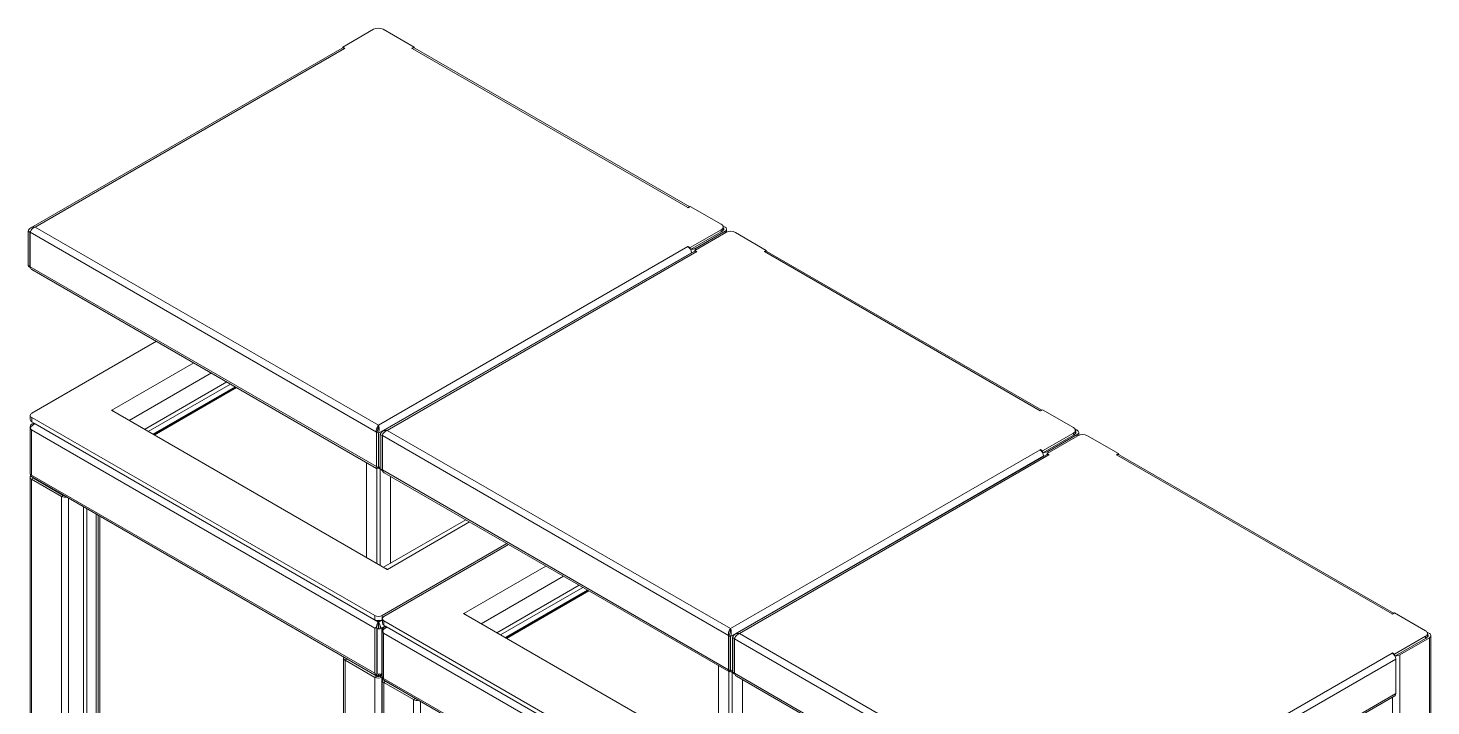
# Model space of a CAD drawing. Header units: millimetres. Extents: x -170 to 4673, y -341 to 2839.
# Drawn here: x 3585 to 4661, y 2313 to 2833 of the extents above; entities that cross this region are included whole.
import ezdxf

# ---------------------------------------------------------------- set-up
doc = ezdxf.new("R2010")
doc.units = ezdxf.units.MM
doc.layers.add('ZANO_R', color=7, linetype='Continuous', lineweight=0)

msp = doc.modelspace()

# ---------------------------------------------------------------- linework, layer by layer
at = {"layer": 'ZANO_R'}
for p, q in [((3826.3, 2818.6), (3850, 2832.2)), ((3857.3, 2832.2), (3881, 2818.6)), ((3825.8, 2817.7), (3587.1, 2679.9)), ((3590.3, 2680.5), (3827.7, 2817.5)), ((3827.9, 2817.6), (3826.3, 2818.6)), ((3826.3, 2817.9), (3826.3, 2818.6)), ((3827.7, 2817.5), (3827.9, 2817.6)), ((3881, 2818.6), (3879.4, 2817.6)), ((3879.4, 2817.6), (3879.6, 2817.5)), ((4091, 2695.5), (3879.6, 2817.5)), ((3881, 2817.9), (3881, 2818.6)), ((4092.4, 2696), (3881.5, 2817.7)), ((4091.2, 2695.3), (4091, 2695.5)), ((4092.9, 2696.3), (4091.2, 2695.3)), ((4116.6, 2682.6), (4092.9, 2696.3)), ((3590.3, 2680.5), (3853.7, 2528.5)), ((4119.5, 2680.5), (4117.8, 2681.5)), ((4118.1, 2678.8), (4118.1, 2680.5)), ((4118.1, 2679.7), (4118.1, 2679.7)), ((4118.1, 2678), (4118.1, 2679.7)), ((3585, 2677.4), (3586.4, 2676.6)), ((3585, 2677.4), (3585, 2650.9)), ((3586.8, 2677), (3586.4, 2676.6)), ((3586.7, 2676.7), (3586.4, 2676.6)), ((3586.4, 2676.6), (3586.4, 2650.1)), ((3586.6, 2676.5), (3852.1, 2523.2)), ((3586.6, 2650), (3586.6, 2676.5)), ((4092.9, 2664.7), (4116.6, 2678.4)), ((4093.1, 2663.2), (4116.6, 2676.7)), ((4096.4, 2662.6), (4120.1, 2676.3)), ((4096.9, 2664.1), (4119.5, 2677.2)), ((4116.6, 2676.7), (4116.6, 2678.4)), ((4117.8, 2677.8), (4118.1, 2678)), ((4119.5, 2676), (4119.5, 2677.2)), ((4120.7, 2676.6), (4120.7, 2678.8)), ((4127.5, 2676.3), (4151.1, 2662.6)), ((3853.7, 2528.5), (4091, 2665.5)), ((3853.7, 2522.3), (4093.7, 2660.8)), ((4095.9, 2661.8), (3857.2, 2524)), ((3860.4, 2524.5), (4097.8, 2661.6)), ((4091, 2665.5), (4091.2, 2665.6)), ((4091.2, 2665.6), (4092.9, 2664.7)), ((4091.2, 2665.4), (4091.2, 2665.6)), ((4092.9, 2663.6), (4092.9, 2664.7)), ((4093.7, 2660.5), (4093.7, 2660.8)), ((4098, 2661.7), (4096.4, 2662.6)), ((4096.4, 2661.9), (4096.4, 2662.6)), ((4096.9, 2662.9), (4096.9, 2664.1)), ((4097.8, 2661.6), (4098, 2661.7)), ((4151.1, 2662.6), (4149.5, 2661.7)), ((4149.5, 2661.7), (4149.7, 2661.6)), ((4361.2, 2539.5), (4149.7, 2661.6)), ((4151.1, 2661.9), (4151.1, 2662.6)), ((4362.5, 2540), (4151.6, 2661.8)), ((3586.4, 2650.1), (3585, 2650.9)), ((3586.4, 2650.1), (3586.6, 2650.2)), ((3586.4, 2650.1), (3586.6, 2650.1)), ((3586.6, 2650), (3852.1, 2496.7)), ((3587.9, 2647.9), (3852.2, 2495.3)), ((3587.8, 2537.6), (3683.4, 2592.8)), ((3712, 2576.3), (3649.1, 2540)), ((3725.6, 2568.5), (3662.5, 2532)), ((3737.4, 2561.6), (3674.3, 2525.2)), ((3677.2, 2523.5), (3740.3, 2560)), ((3743.8, 2557.9), (3680.7, 2521.5)), ((3681.2, 2521.2), (3744.3, 2557.6)), ((3681.8, 2520.8), (3744.9, 2557.3)), ((3649.1, 2540), (3648.9, 2539.9)), ((3860.4, 2417.7), (3648.9, 2539.9)), ((3649.1, 2539.8), (3649.1, 2540)), ((4361.4, 2539.4), (4361.2, 2539.5)), ((4363, 2540.3), (4361.4, 2539.4)), ((4386.7, 2526.7), (4363, 2540.3)), ((3586.6, 2535.9), (3586.6, 2532.7)), ((3850.8, 2382.5), (3587.8, 2534.3)), ((3587.8, 2534.3), (3587.8, 2531)), ((3850.8, 2379.2), (3587.8, 2531)), ((3589.4, 2530.1), (3587.8, 2529.2)), ((3590.3, 2529.4), (3590.5, 2529.5)), ((3590.6, 2529.4), (3590.3, 2529.4)), ((3853.7, 2377.4), (3590.3, 2529.4)), ((3586.5, 2526.3), (3586.5, 2491.7)), ((3586.7, 2526.9), (3586.6, 2526.9)), ((3586.7, 2526.9), (3586.7, 2527)), ((3586.7, 2527), (3586.7, 2526.9)), ((3851, 2372.7), (3587.6, 2524.8)), ((3587.6, 2524.8), (3587.6, 2490.2)), ((3852.1, 2523.2), (3852.4, 2523.4)), ((3852.1, 2496.7), (3852.1, 2523.2)), ((3853.7, 2522.3), (3852.2, 2523.1)), ((3852.2, 2523.1), (3852.2, 2496.6)), ((3853.7, 2527.3), (3853.7, 2528.5)), ((3853.7, 2522.3), (3853.7, 2495.8)), ((3855.1, 2521.4), (3856.5, 2520.6)), ((3855.1, 2521.4), (3855.1, 2495)), ((3856.9, 2521.1), (3856.5, 2520.6)), ((3856.8, 2520.8), (3856.5, 2520.6)), ((3856.5, 2520.6), (3856.5, 2494.2)), ((3856.7, 2520.5), (4122.2, 2367.2)), ((3856.7, 2494.1), (3856.7, 2520.5)), ((3860.4, 2524.5), (4123.8, 2372.5)), ((4363, 2508.7), (4386.7, 2522.4)), ((4363.2, 2507.2), (4386.7, 2520.8)), ((4366.5, 2506.7), (4390.2, 2520.4)), ((4367, 2508.2), (4389.6, 2521.3)), ((4386.7, 2520.8), (4386.7, 2522.4)), ((4389.6, 2524.5), (4387.9, 2525.6)), ((4387.9, 2521.9), (4388.2, 2522.1)), ((4388.2, 2522.9), (4388.2, 2524.5)), ((4388.2, 2523.7), (4388.2, 2523.7)), ((4388.2, 2522.1), (4388.2, 2523.7)), ((4389.6, 2520.1), (4389.6, 2521.3)), ((4390.8, 2520.7), (4390.8, 2522.9)), ((4397.6, 2520.4), (4421.3, 2506.7)), ((4123.8, 2372.5), (4361.2, 2509.6)), ((4361.2, 2509.6), (4361.4, 2509.7)), ((4361.4, 2509.7), (4363, 2508.7)), ((4361.4, 2509.4), (4361.4, 2509.7)), ((4363, 2507.7), (4363, 2508.7)), ((4367, 2507), (4367, 2508.2)), ((3844.5, 2499.8), (3844.5, 2427)), ((3852.2, 2496.8), (3852.1, 2496.7)), ((3852.2, 2496.6), (3853.7, 2495.8)), ((3853.7, 2495.8), (3855.1, 2496.6)), ((4123.8, 2366.3), (4363.8, 2504.9)), ((4366, 2505.8), (4127.3, 2368)), ((4130.6, 2368.6), (4367.9, 2505.6)), ((4363.8, 2504.6), (4363.8, 2504.9)), ((4368.2, 2505.8), (4366.5, 2506.7)), ((4366.5, 2506), (4366.5, 2506.7)), ((4367.9, 2505.6), (4368.2, 2505.8)), ((4421.3, 2506.7), (4419.6, 2505.8)), ((4419.6, 2505.8), (4419.8, 2505.6)), ((4631.3, 2383.6), (4419.8, 2505.6)), ((4421.3, 2506), (4421.3, 2506.7)), ((4632.6, 2384.1), (4421.7, 2505.8)), ((3586.5, 2488.6), (3586.5, 1859.9)), ((3587.6, 2490.2), (3851, 2338.1)), ((3589.1, 2487.9), (3587.6, 2487)), ((3587.6, 2487), (3587.6, 1858.3)), ((3610.6, 2473.8), (3587.6, 2487)), ((3587.8, 2488.8), (3852.4, 2336)), ((3589.1, 2487.9), (3589.1, 2488)), ((3612, 2474.6), (3589.1, 2487.9)), ((3852.4, 2495.3), (3852.4, 2422.4)), ((3854.3, 2494.9), (3855.1, 2495.3)), ((3854.9, 2420.9), (3854.9, 2495.2)), ((3856.5, 2494.2), (3855.1, 2495)), ((3856.5, 2494.2), (3856.7, 2494.3)), ((3856.5, 2494.2), (3856.7, 2494.1)), ((3856.7, 2494.1), (4122.2, 2340.8)), ((3858.1, 2492), (4122.4, 2339.4)), ((3862.9, 2422.4), (3862.9, 2489.2)), ((3612, 2474.8), (3612, 2474.6)), ((3612, 2474.6), (3610.6, 2473.8)), ((3610.6, 1845.1), (3610.6, 2473.8)), ((3615.9, 2472.5), (3615.9, 1894.1)), ((3627.5, 2465.8), (3627.5, 1900.8)), ((3630.1, 1900.8), (3630.1, 2464.4)), ((3637.3, 2460.2), (3637.3, 1896.6)), ((3638.7, 2459.4), (3638.7, 1895.6)), ((3638.7, 2459.4), (3638.7, 1897.4)), ((3640.1, 2458.6), (3640.1, 1894.8)), ((3920.7, 2455.8), (3857.6, 2419.4)), ((3923.6, 2454.2), (3860.6, 2417.8)), ((3856.5, 2382.5), (3952.1, 2437.7)), ((3857.9, 2381.6), (3953.5, 2436.9)), ((3860.6, 2417.8), (3860.4, 2417.7)), ((3982.1, 2420.4), (3919.2, 2384)), ((3995.7, 2412.5), (3932.6, 2376.1)), ((4007.6, 2405.7), (3944.5, 2369.2)), ((3947.3, 2367.6), (4010.4, 2404)), ((4013.9, 2402), (3950.8, 2365.6)), ((3951.3, 2365.3), (4014.4, 2401.7)), ((3952, 2364.9), (4015.1, 2401.3)), ((3850.8, 2382.5), (3850.8, 2379.2)), ((3856.7, 2379.2), (3853.7, 2377.4)), ((3853.7, 2378.5), (3853.7, 2377.4)), ((3856.5, 2379.2), (3856.5, 2382.5)), ((3856.5, 2379.2), (3856.7, 2379.3)), ((3856.7, 2380), (3856.7, 2376.7)), ((4120.9, 2226.5), (3857.9, 2378.4)), ((3857.9, 2378.4), (3857.9, 2375.1)), ((3919.2, 2384), (3919, 2383.9)), ((4130.6, 2261.8), (3919, 2383.9)), ((3919.2, 2383.8), (3919.2, 2384)), ((4631.5, 2383.5), (4631.3, 2383.6)), ((4633.1, 2384.4), (4631.5, 2383.5)), ((4656.8, 2370.7), (4633.1, 2384.4)), ((3851, 2372.7), (3851, 2338.1)), ((3853.7, 2372.8), (3852.5, 2372.2)), ((3852.5, 2372.2), (3852.5, 2337.6)), ((3853.7, 2372.8), (3852.6, 2372.2)), ((3852.6, 2372.2), (3852.7, 2372.2)), ((3852.6, 2372.2), (3852.6, 2337.6)), ((3852.7, 2372.2), (3852.7, 2337.5)), ((3853.7, 2375.8), (3853.7, 2377.4)), ((3853.7, 2372.8), (3854.8, 2372.2)), ((3859.2, 2374.4), (3856.3, 2372.7)), ((3856.3, 2372.7), (3856.3, 2338.1)), ((3856.6, 2370.4), (3856.6, 2335.8)), ((3856.8, 2371), (3856.7, 2370.9)), ((3856.8, 2371), (3856.8, 2371)), ((3856.8, 2371), (3856.8, 2371)), ((4121.2, 2216.8), (3857.7, 2368.9)), ((3857.7, 2368.9), (3857.7, 2334.2)), ((4120.9, 2223.3), (3857.9, 2375.1)), ((3859.5, 2374.2), (3857.9, 2373.3)), ((3860.4, 2373.5), (3860.6, 2373.6)), ((3860.7, 2373.5), (3860.4, 2373.5)), ((4123.8, 2221.5), (3860.4, 2373.5)), ((4122.2, 2367.2), (4122.5, 2367.4)), ((4122.2, 2340.8), (4122.2, 2367.2)), ((4123.8, 2371.4), (4123.8, 2372.5)), ((4130.6, 2368.6), (4393.9, 2216.6)), ((4659.8, 2368.6), (4658, 2369.6)), ((4658.3, 2367), (4658.3, 2368.6)), ((4658.3, 2367.8), (4658.3, 2367.8)), ((4658.3, 2366.2), (4658.3, 2367.8)), ((4123.8, 2366.3), (4122.4, 2367.1)), ((4122.4, 2367.1), (4122.4, 2340.7)), ((4123.8, 2366.3), (4123.8, 2339.9)), ((4125.2, 2365.5), (4126.6, 2364.7)), ((4125.2, 2365.5), (4125.2, 2339)), ((4127, 2365.2), (4126.6, 2364.7)), ((4126.9, 2364.9), (4126.6, 2364.7)), ((4126.6, 2364.7), (4126.6, 2338.2)), ((4126.8, 2364.6), (4392.3, 2211.3)), ((4126.8, 2338.1), (4126.8, 2364.6)), ((4633.1, 2352.8), (4656.8, 2366.5)), ((4633.3, 2351.3), (4656.8, 2364.9)), ((4637.1, 2352.3), (4659.8, 2365.3)), ((4656.8, 2364.9), (4656.8, 2366.5)), ((4658, 2366), (4658.3, 2366.2)), ((4659.8, 2222.4), (4659.8, 2365.3)), ((4660.9, 2224.1), (4660.9, 2367)), ((3826.9, 2349.8), (3826.9, 1721.1)), ((3829.5, 2349.1), (3828.1, 2348.2)), ((3851, 2335), (3828.1, 2348.2)), ((3828.1, 2348.2), (3828.1, 1719.5)), ((3829.5, 2349.1), (3829.5, 2349.2)), ((3852.4, 2335.8), (3829.5, 2349.1)), ((4393.9, 2216.6), (4631.3, 2353.6)), ((4393.9, 2210.4), (4634, 2349)), ((4631.3, 2353.6), (4631.5, 2353.7)), ((4631.5, 2353.7), (4633.1, 2352.8)), ((4631.5, 2353.5), (4631.5, 2353.7)), ((4633.1, 2351.7), (4633.1, 2352.8)), ((4634, 2322.5), (4634, 2349)), ((4637.1, 2209.4), (4637.1, 2352.3)), ((3841.1, 2342.4), (3841.1, 2342.6)), ((3842.2, 2341.7), (3842.2, 2341.9)), ((3842.3, 2341.6), (3842.3, 2341.8)), ((3844.5, 2340.4), (3844.5, 2340.6)), ((3852.4, 2335.8), (3851, 2335)), ((3851, 2335), (3851, 1706.3)), ((3852.4, 2336), (3852.4, 2335.8)), ((3852.6, 2337.6), (3852.5, 2337.6)), ((3852.6, 2337.6), (3852.7, 2337.5)), ((3853.7, 2337.5), (3853.7, 2336.6)), ((3854.9, 2336), (3856.6, 2337)), ((3856.6, 2336.8), (3854.9, 2335.8)), ((3854.9, 2335.8), (3854.9, 2336)), ((3854.9, 2335.8), (3856.3, 2335)), ((3856.3, 2338.1), (3856.6, 2338.3)), ((3856.7, 2335.2), (3856.3, 2335)), ((3856.3, 2335), (3856.3, 1706.3)), ((4114.6, 2343.9), (4114.6, 2271)), ((4122.4, 2340.9), (4122.2, 2340.8)), ((4122.4, 2340.7), (4123.8, 2339.9)), ((4122.5, 2339.4), (4122.5, 2266.5)), ((4123.8, 2339.9), (4125.2, 2340.7)), ((4124.4, 2338.9), (4125.2, 2339.4)), ((4125, 2265), (4125, 2339.3)), ((4126.6, 2338.2), (4125.2, 2339)), ((4126.6, 2338.2), (4126.8, 2338.3)), ((4126.6, 2338.2), (4126.8, 2338.2)), ((4126.8, 2338.1), (4392.3, 2184.9)), ((4128.2, 2336), (4392.5, 2183.5)), ((3856.6, 2332.7), (3856.6, 1703.9)), ((3857.7, 2334.2), (4121.2, 2182.2)), ((3859.2, 2331.9), (3857.8, 2331.1)), ((3857.8, 2331.1), (3857.8, 1702.4)), ((3880.7, 2317.9), (3857.8, 2331.1)), ((3857.9, 2332.8), (4122.5, 2180.1)), ((3859.2, 2331.9), (3859.2, 2332.1)), ((3882.1, 2318.7), (3859.2, 2331.9)), ((4133, 2266.4), (4133, 2333.3)), ((3882.1, 2318.7), (3880.7, 2317.9)), ((3880.7, 1689.1), (3880.7, 2317.9)), ((3882.1, 2318.9), (3882.1, 2318.7)), ((3886, 2316.6), (3886, 1738.1)), ((4393.9, 2183.9), (4634, 2322.5)), ((4394.5, 2183), (4633.2, 2320.8)), ((4631.5, 2209.4), (4631.5, 2319.8))]:
    msp.add_line(p, q, dxfattribs=at)
at = {"layer": 'ZANO_R', "flags": 128}
for points in [[(3650.6, 2538.9), (3650.4, 2539.1), (3649.1, 2540)], [(3586.9, 2489.6), (3586.8, 2489.4), (3586.6, 2489), (3586.5, 2488.6), (3586.6, 2488.2), (3586.8, 2487.7), (3587.2, 2487.4), (3587.6, 2487)], [(3859.1, 2418.5), (3859.3, 2418.4), (3860.6, 2417.8)], [(3920.7, 2382.9), (3920.5, 2383.1), (3919.2, 2384)], [(3857, 2333.6), (3856.9, 2333.5), (3856.7, 2333.1), (3856.6, 2332.7), (3856.7, 2332.2), (3856.9, 2331.8), (3857.3, 2331.4), (3857.8, 2331.1)]]:
    msp.add_lwpolyline(points, dxfattribs=at)
at = {"layer": 'ZANO_R'}
for centre, radius, start, end in [((3853.7, 2825.1), 7.99, 62.6097, 117.3903), ((3826.6, 2816), 1.91, 54.3824, 114.3071), ((3880.7, 2816), 1.91, 65.6929, 125.6176), ((4092.3, 2693.4), 2.45, 95.9195, 121.9663), ((4115.8, 2680.5), 2.27, 290.7834, 69.2166), ((4117.8, 2678.8), 0.873, 290.7834, 69.2166), ((4118.9, 2678.8), 1.75, 290.7834, 69.2166), ((4115.5, 2679.1), 2.62, 294.3747, 354.3052), ((4123.8, 2669.2), 7.99, 62.6097, 117.3903), ((4087.9, 2660.6), 5.84, 2.6055, 57.3945), ((4094.1, 2669.4), 5.94, 265.1623, 297.747), ((4096.7, 2660), 1.91, 54.3824, 114.3071), ((4150.8, 2660), 1.91, 65.6929, 125.6176), ((4362.5, 2537.4), 2.45, 95.9195, 121.9663), ((3588.6, 2532.9), 2.01, 185.6948, 245.6253), ((3588.4, 2535.9), 1.75, 110.7834, 249.2166), ((3587.8, 2526.3), 1.29, 154.8139, 210.0007), ((4385.9, 2524.5), 2.27, 290.7834, 69.2166), ((4385.6, 2523.2), 2.62, 294.3747, 354.3052), ((4387.9, 2522.9), 0.873, 290.7834, 69.2166), ((4389, 2522.9), 1.75, 290.7834, 69.2166), ((4393.9, 2513.3), 7.99, 62.6097, 117.3903), ((4358, 2504.6), 5.84, 2.6055, 57.3945), ((4364.3, 2513.5), 5.94, 265.1623, 297.747), ((4366.8, 2504.1), 1.91, 54.3824, 114.3071), ((4421, 2504.1), 1.91, 65.6929, 125.6176), ((3587.8, 2491.7), 1.33, 180.5003, 209.6018), ((3589.6, 2488.8), 1.09, 208.5344, 242.5844), ((3613.3, 2479), 5.88, 242.7009, 283.0303), ((3613.1, 2476.7), 2.36, 241.2011, 261.26), ((3853.7, 2387.9), 6.15, 242.6097, 297.3903), ((3853.7, 2384.7), 6.15, 242.6097, 297.3903), ((3858.5, 2380), 1.75, 110.7834, 249.2166), ((4632.6, 2381.5), 2.45, 95.9195, 121.9663), ((3853.7, 2378.4), 6.31, 261.3502, 280.2551), ((3857.9, 2370.4), 1.29, 154.8139, 210.0007), ((3858.7, 2376.9), 2.01, 185.6948, 245.6253), ((4656, 2368.6), 2.27, 290.7834, 69.2166), ((4658, 2367), 0.873, 290.7834, 69.2166), ((4659.1, 2367), 1.75, 290.7834, 69.2166), ((4655.7, 2367.2), 2.62, 294.3747, 354.3052), ((3828.6, 2349.8), 1.64, 151.4509, 249.7195), ((3830, 2350), 1.09, 208.5344, 242.5844), ((4628.1, 2348.7), 5.84, 2.6055, 57.3945), ((4634.4, 2357.5), 5.94, 265.1623, 297.747), ((3853.7, 2340.2), 5.84, 242.6097, 297.3903), ((3853.7, 2338.3), 2.77, 242.6097, 297.3903), ((3853.7, 2343.8), 6.31, 261.3502, 280.2551), ((3857.9, 2335.8), 1.33, 180.5003, 209.6018), ((3859.7, 2332.9), 1.09, 208.5344, 242.5844), ((3883.4, 2323.1), 5.88, 242.7009, 283.0303), ((3883.2, 2320.8), 2.36, 241.2011, 261.26), ((4632.1, 2322.3), 1.87, 305.0133, 6.2988)]:
    msp.add_arc(centre, radius, start, end, dxfattribs=at)
for points, knots in [([(3590.3, 2680.5), (3589.7, 2680.5), (3588.6, 2680.6), (3587, 2679.9), (3585.7, 2678.9), (3585.2, 2677.9), (3585, 2677.4)], [0, 0, 0, 0, 0.254662, 0.509553, 0.764446, 1, 1, 1, 1]), ([(3585, 2650.9), (3585.2, 2650.6), (3585.7, 2650.1), (3586.5, 2649.6), (3586.8, 2649.3)], [0, 0, 0, 0, 0.571683, 1, 1, 1, 1]), ([(3587.9, 2647.9), (3587.9, 2647.9), (3587.6, 2648), (3587, 2648.7), (3586.7, 2649.6), (3586.6, 2650)], [0, 0, 0, 0, 0.0001021, 0.5000511, 1, 1, 1, 1]), ([(3586.8, 2528.3), (3587.1, 2528.6), (3587.5, 2529.2), (3588.6, 2529.6), (3589.5, 2529.6), (3590.1, 2529.5), (3590.3, 2529.4)], [0, 0, 0, 0, 0.28886, 0.57814, 0.86742, 1, 1, 1, 1]), ([(3586.8, 2526.5), (3587.1, 2526.9), (3587.5, 2527.6), (3588.6, 2528.5), (3589.5, 2529.1), (3590.1, 2529.3), (3590.3, 2529.4)], [0, 0, 0, 0, 0.28886, 0.57814, 0.86742, 1, 1, 1, 1]), ([(3586.7, 2527), (3586.7, 2527.1), (3586.7, 2527.4), (3586.8, 2527.9), (3586.8, 2528.1), (3586.8, 2528.3)], [0, 0, 0, 0, 0.371068, 0.702236, 1, 1, 1, 1]), ([(3586.8, 2526.5), (3586.8, 2526.4), (3586.8, 2526.1), (3586.7, 2525.8), (3586.7, 2525.7)], [0, 0, 0, 0, 0.3373908, 1, 1, 1, 1]), ([(3587.6, 2524.8), (3587.6, 2524.8), (3587.4, 2525.1), (3587.2, 2525.6), (3586.9, 2526.1), (3586.8, 2526.4), (3586.8, 2526.5)], [0, 0, 0, 0, 0.0066145, 0.4527226, 0.904642, 1, 1, 1, 1]), ([(3853.6, 2526.4), (3853.5, 2526.4), (3853.5, 2526.1), (3853.4, 2525.7), (3853.2, 2524.9), (3852.8, 2524.1), (3852.5, 2523.4), (3852.2, 2523.1)], [0, 0, 0, 0, 0.033706, 0.248504, 0.458178, 0.673923, 1, 1, 1, 1]), ([(3853.3, 2525.4), (3853.3, 2525.5), (3853.3, 2525.8), (3853.4, 2526.3), (3853.6, 2526.7), (3853.7, 2526.8)], [0, 0, 0, 0, 0.080452, 0.540226, 1, 1, 1, 1]), ([(3853.7, 2527.3), (3853.7, 2527.2), (3853.6, 2526.9), (3853.6, 2526.5), (3853.6, 2526.4)], [0, 0, 0, 0, 0.474286, 1, 1, 1, 1]), ([(3853.7, 2528.5), (3853.8, 2528.1), (3854.1, 2527.3), (3854.3, 2525.6), (3854.2, 2523.9), (3853.8, 2522.8), (3853.7, 2522.3)], [0, 0, 0, 0, 0.2546615, 0.5095533, 0.7644462, 1, 1, 1, 1]), ([(3860.4, 2524.5), (3859.9, 2524.6), (3858.7, 2524.6), (3857.1, 2524), (3855.8, 2522.9), (3855.3, 2521.9), (3855.1, 2521.4)], [0, 0, 0, 0, 0.254662, 0.509553, 0.764446, 1, 1, 1, 1]), ([(3852.8, 2496.3), (3852.9, 2496.2), (3853.2, 2496), (3853.6, 2495.7), (3853.8, 2495.5), (3854, 2495.4), (3854, 2495.4), (3854, 2495.4)], [0, 0, 0, 0, 0.212523, 0.428448, 0.647677, 0.871297, 1, 1, 1, 1]), ([(3586.7, 2491), (3586.7, 2490.9), (3586.7, 2490.6), (3586.8, 2490.1), (3586.8, 2489.9), (3586.8, 2489.7)], [0, 0, 0, 0, 0.371068, 0.702236, 1, 1, 1, 1]), ([(3586.8, 2489.7), (3586.8, 2489.7), (3586.9, 2489.8), (3587.2, 2489.9), (3587.4, 2490.1), (3587.6, 2490.2), (3587.6, 2490.2)], [0, 0, 0, 0, 0.095358, 0.541389, 0.993385, 1, 1, 1, 1]), ([(3587.8, 2488.8), (3587.6, 2489), (3587.2, 2489.2), (3586.9, 2489.6), (3586.8, 2489.7)], [0, 0, 0, 0, 0.628419, 1, 1, 1, 1]), ([(3853.7, 2495.8), (3853.8, 2495.6), (3854.2, 2495.1), (3854.3, 2494.8), (3854.3, 2494.9), (3854.3, 2494.9)], [0, 0, 0, 0, 0.4999489, 0.9998979, 1, 1, 1, 1]), ([(3855.1, 2495), (3855.3, 2494.7), (3855.8, 2494.2), (3856.6, 2493.6), (3856.9, 2493.4)], [0, 0, 0, 0, 0.571683, 1, 1, 1, 1]), ([(3858.1, 2492), (3858.1, 2492), (3857.7, 2492.1), (3857.1, 2492.8), (3856.8, 2493.6), (3856.7, 2494.1)], [0, 0, 0, 0, 0.000102, 0.500051, 1, 1, 1, 1]), ([(3852.1, 2373.3), (3852.1, 2373.3), (3851.9, 2373.2), (3851.5, 2373), (3851.2, 2372.8), (3851, 2372.7), (3851, 2372.7)], [0, 0, 0, 0, 0.095358, 0.541389, 0.993385, 1, 1, 1, 1]), ([(3852.1, 2373.3), (3852.2, 2373.8), (3852.3, 2374.7), (3852.7, 2376), (3853.2, 2376.9), (3853.6, 2377.3), (3853.7, 2377.4)], [0, 0, 0, 0, 0.28886, 0.57814, 0.86742, 1, 1, 1, 1]), ([(3852.5, 2372.2), (3852.5, 2372.3), (3852.4, 2372.6), (3852.2, 2373), (3852.2, 2373.2), (3852.1, 2373.3)], [0, 0, 0, 0, 0.371068, 0.702236, 1, 1, 1, 1]), ([(3853.7, 2372.8), (3853.6, 2373.1), (3853.4, 2373.7), (3853.4, 2374.6), (3853.5, 2375.3), (3853.6, 2375.6), (3853.7, 2375.8)], [0, 0, 0, 0, 0.2742814, 0.5292497, 0.7841651, 1, 1, 1, 1]), ([(3855.2, 2373.3), (3855.2, 2373.8), (3855.1, 2374.7), (3854.6, 2376), (3854.1, 2376.9), (3853.8, 2377.3), (3853.7, 2377.4)], [0, 0, 0, 0, 0.28886, 0.57814, 0.86742, 1, 1, 1, 1]), ([(3853.7, 2372.8), (3853.8, 2373.1), (3853.9, 2373.7), (3853.9, 2374.6), (3853.8, 2375.3), (3853.7, 2375.6), (3853.7, 2375.8)], [0, 0, 0, 0, 0.274281, 0.52925, 0.784165, 1, 1, 1, 1]), ([(3855.2, 2373.3), (3855.2, 2373.2), (3855, 2372.8), (3854.9, 2372.4), (3854.8, 2372.2)], [0, 0, 0, 0, 0.337391, 1, 1, 1, 1]), ([(3856.3, 2372.7), (3856.3, 2372.7), (3856.1, 2372.8), (3855.8, 2373), (3855.5, 2373.2), (3855.2, 2373.3), (3855.2, 2373.3)], [0, 0, 0, 0, 0.0066145, 0.4527226, 0.904642, 1, 1, 1, 1]), ([(3856.8, 2371), (3856.8, 2371.2), (3856.8, 2371.5), (3856.9, 2371.9), (3856.9, 2372.2), (3856.9, 2372.3)], [0, 0, 0, 0, 0.371068, 0.702236, 1, 1, 1, 1]), ([(3856.9, 2370.6), (3856.9, 2370.5), (3856.9, 2370.2), (3856.8, 2369.9), (3856.8, 2369.7)], [0, 0, 0, 0, 0.3373908, 1, 1, 1, 1]), ([(3856.9, 2372.3), (3857.2, 2372.6), (3857.6, 2373.2), (3858.7, 2373.7), (3859.7, 2373.7), (3860.3, 2373.5), (3860.4, 2373.5)], [0, 0, 0, 0, 0.28886, 0.57814, 0.86742, 1, 1, 1, 1]), ([(3856.9, 2370.6), (3857.2, 2370.9), (3857.6, 2371.6), (3858.7, 2372.6), (3859.7, 2373.2), (3860.3, 2373.4), (3860.4, 2373.5)], [0, 0, 0, 0, 0.28886, 0.57814, 0.86742, 1, 1, 1, 1]), ([(3857.7, 2368.9), (3857.7, 2368.9), (3857.5, 2369.1), (3857.3, 2369.6), (3857.1, 2370.2), (3857, 2370.5), (3856.9, 2370.6)], [0, 0, 0, 0, 0.0066145, 0.4527226, 0.904642, 1, 1, 1, 1]), ([(4123.7, 2370.4), (4123.7, 2370.4), (4123.6, 2370.2), (4123.5, 2369.7), (4123.3, 2369), (4123, 2368.1), (4122.6, 2367.5), (4122.4, 2367.1)], [0, 0, 0, 0, 0.033706, 0.248504, 0.458178, 0.673923, 1, 1, 1, 1]), ([(4123.4, 2369.5), (4123.4, 2369.5), (4123.4, 2369.8), (4123.6, 2370.4), (4123.7, 2370.7), (4123.8, 2370.9)], [0, 0, 0, 0, 0.080452, 0.540226, 1, 1, 1, 1]), ([(4123.8, 2371.4), (4123.8, 2371.3), (4123.8, 2370.9), (4123.7, 2370.6), (4123.7, 2370.4)], [0, 0, 0, 0, 0.474286, 1, 1, 1, 1]), ([(4123.8, 2372.5), (4123.9, 2372.1), (4124.2, 2371.4), (4124.4, 2369.7), (4124.3, 2367.9), (4123.9, 2366.8), (4123.8, 2366.3)], [0, 0, 0, 0, 0.2546615, 0.5095533, 0.7644462, 1, 1, 1, 1]), ([(4130.6, 2368.6), (4130, 2368.6), (4128.8, 2368.7), (4127.2, 2368.1), (4125.9, 2367), (4125.4, 2366), (4125.2, 2365.5)], [0, 0, 0, 0, 0.254662, 0.509553, 0.764446, 1, 1, 1, 1]), ([(3851, 2338.1), (3851, 2338.1), (3851.2, 2337.8), (3851.5, 2337.4), (3851.9, 2336.9), (3852.1, 2336.6), (3852.1, 2336.6)], [0, 0, 0, 0, 0.006615, 0.452723, 0.904642, 1, 1, 1, 1]), ([(3852.1, 2336.6), (3852.2, 2336.7), (3852.3, 2337), (3852.4, 2337.3), (3852.5, 2337.6)], [0, 0, 0, 0, 0.337391, 1, 1, 1, 1]), ([(3853.7, 2336.6), (3853.4, 2336.4), (3853, 2336), (3852.5, 2335.9), (3852.2, 2336.2), (3852.1, 2336.5), (3852.1, 2336.6)], [0, 0, 0, 0, 0.28924, 0.578521, 0.867803, 1, 1, 1, 1]), ([(3853.7, 2336.6), (3853.9, 2336.4), (3854.3, 2336), (3854.9, 2335.9), (3855.1, 2336.2), (3855.2, 2336.5), (3855.2, 2336.6)], [0, 0, 0, 0, 0.28924, 0.578521, 0.867803, 1, 1, 1, 1]), ([(3854.8, 2337.6), (3854.8, 2337.4), (3854.9, 2337.2), (3855.1, 2336.9), (3855.2, 2336.7), (3855.2, 2336.6)], [0, 0, 0, 0, 0.371068, 0.702236, 1, 1, 1, 1]), ([(3855.2, 2336.6), (3855.2, 2336.6), (3855.5, 2336.9), (3855.8, 2337.4), (3856.1, 2337.8), (3856.3, 2338.1), (3856.3, 2338.1)], [0, 0, 0, 0, 0.0953579, 0.5413894, 0.9933855, 1, 1, 1, 1]), ([(3856.8, 2335.1), (3856.8, 2334.9), (3856.8, 2334.6), (3856.9, 2334.2), (3856.9, 2333.9), (3856.9, 2333.8)], [0, 0, 0, 0, 0.371068, 0.702236, 1, 1, 1, 1]), ([(4122.9, 2340.4), (4123, 2340.3), (4123.4, 2340.1), (4123.7, 2339.8), (4123.9, 2339.6), (4124.1, 2339.4), (4124.1, 2339.4), (4124.1, 2339.4)], [0, 0, 0, 0, 0.212523, 0.428448, 0.647677, 0.871297, 1, 1, 1, 1]), ([(4123.8, 2339.9), (4124, 2339.6), (4124.3, 2339.2), (4124.5, 2338.9), (4124.4, 2338.9), (4124.4, 2338.9)], [0, 0, 0, 0, 0.499949, 0.999898, 1, 1, 1, 1]), ([(4125.2, 2339), (4125.5, 2338.8), (4125.9, 2338.2), (4126.7, 2337.7), (4127.1, 2337.4)], [0, 0, 0, 0, 0.571683, 1, 1, 1, 1]), ([(4128.2, 2336), (4128.2, 2336), (4127.8, 2336.2), (4127.2, 2336.8), (4126.9, 2337.7), (4126.8, 2338.1)], [0, 0, 0, 0, 0.0001021, 0.5000511, 1, 1, 1, 1]), ([(3856.9, 2333.8), (3857, 2333.8), (3857.1, 2333.9), (3857.3, 2334), (3857.5, 2334.2), (3857.7, 2334.2), (3857.7, 2334.2)], [0, 0, 0, 0, 0.095358, 0.541389, 0.993385, 1, 1, 1, 1]), ([(3857.9, 2332.9), (3857.7, 2333), (3857.3, 2333.3), (3857, 2333.7), (3856.9, 2333.8)], [0, 0, 0, 0, 0.628419, 1, 1, 1, 1])]:
    msp.add_open_spline(points, degree=3, knots=knots, dxfattribs=at)
for points in [[(3586.6, 2676.5), (3586.7, 2676.8), (3586.9, 2677.6), (3587.8, 2678.8), (3589, 2679.9), (3589.9, 2680.3), (3590.3, 2680.5)], [(3852.1, 2523.2), (3852, 2523.7), (3851.9, 2524.6), (3852.3, 2526.2), (3852.9, 2527.6), (3853.4, 2528.2), (3853.7, 2528.5)], [(3856.7, 2520.5), (3856.8, 2520.9), (3857.1, 2521.7), (3858, 2522.9), (3859.1, 2524), (3860, 2524.3), (3860.4, 2524.5)], [(3853.5, 2495.9), (3853.3, 2495.7), (3852.8, 2495.2), (3852.2, 2495.3), (3851.9, 2495.7), (3852, 2496.4), (3852.1, 2496.7)], [(4122.2, 2367.2), (4122.1, 2367.7), (4122, 2368.7), (4122.4, 2370.2), (4123, 2371.6), (4123.5, 2372.2), (4123.8, 2372.5)], [(4126.8, 2364.6), (4126.9, 2365), (4127.2, 2365.7), (4128.1, 2366.9), (4129.2, 2368), (4130.1, 2368.4), (4130.6, 2368.6)], [(4123.6, 2339.9), (4123.4, 2339.7), (4122.9, 2339.3), (4122.3, 2339.3), (4122, 2339.8), (4122.1, 2340.5), (4122.2, 2340.8)]]:
    msp.add_open_spline(points, degree=3, dxfattribs=at)

doc.saveas('drawing.dxf')
